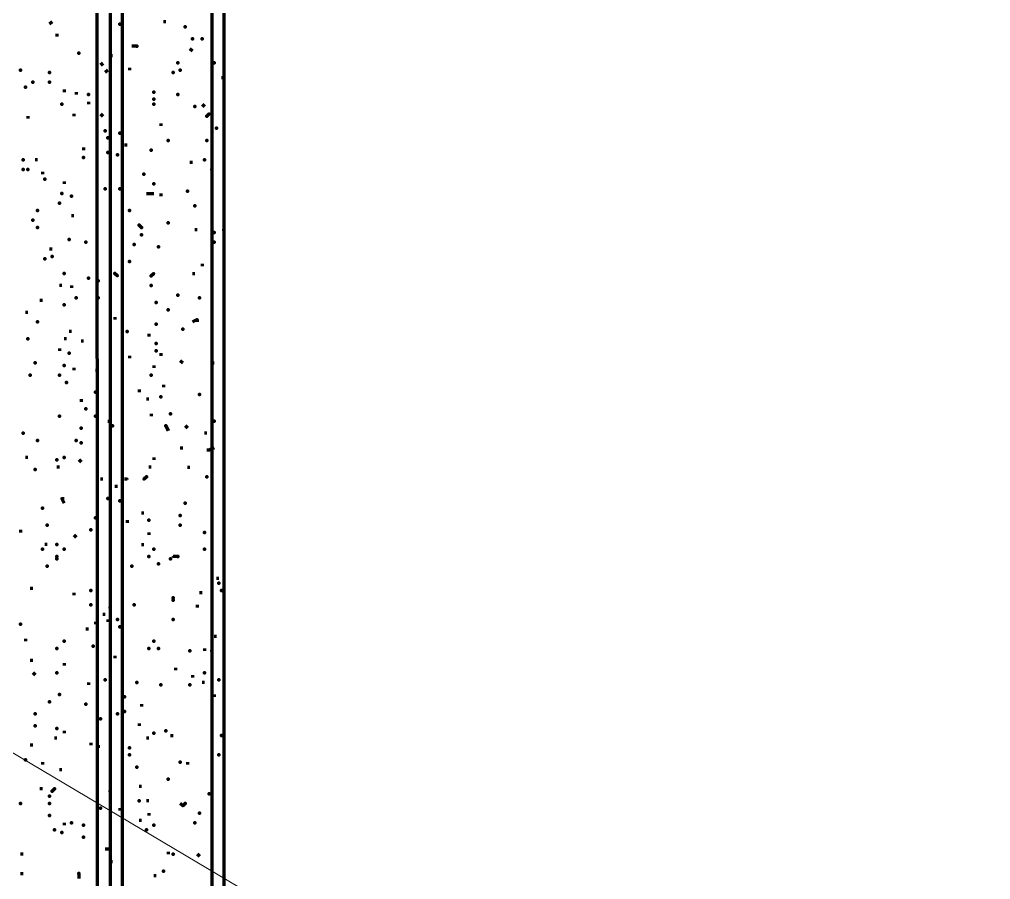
# Model space of a CAD drawing. Extents: x -83.6 to -32.7, y 325.7 to 417.7.
# Drawn here: x -54.71 to -49.36, y 373.3 to 378.04 of the extents above; entities that cross this region are included whole.
import ezdxf

# ---------------------------------------------------------------- set-up
doc = ezdxf.new("R2010")
doc.units = 0
doc.header["$MEASUREMENT"] = 0
for name, color, linetype, lineweight in [('Dt-Line 1', 9, 'Continuous', 0), ('Dt-Line 3', 7, 'Continuous', 15), ('Dt-Text', 121, 'Continuous', 20)]:
    doc.layers.add(name, color=color, linetype=linetype, lineweight=lineweight)
doc.styles.get("Standard").update_dxf_attribs({"font": 'Arial.ttf'})
doc.dimstyles.new('1 & 1 Half', dxfattribs={"dimtxt": 0.75, "dimasz": 0.75, "dimexe": 1, "dimexo": 0.375, "dimgap": 0.5, "dimtad": 1, "dimdec": 4, "dimzin": 3, "dimdsep": 46, "dimlunit": 4, "dimtxsty": 'Standard', "dimblk": 'ARCHTICK', "dimcen": 0.09375, "dimdle": 1, "dimclrd": 253, "dimclre": 253, "dimclrt": 256, "dimadec": 0, "dimazin": 0, "dimtfac": 0.6, "dimtdec": 4, "dimtix": 1, "dimtmove": 2, "dimatfit": 0, "dimfxl": 1, "dimfrac": 1, "dimtolj": 1, "dimtzin": 0, "dimlwd": 9, "dimlwe": 9, "dimarcsym": 0})

# ---------------------------------------------------------------- blocks, each defined once
blk = doc.blocks.new('_ArchTick')
at = {"color": 0, "linetype": 'ByBlock', "const_width": 0.15}
blk.add_lwpolyline([(-0.5, -0.5), (0.5, 0.5)], dxfattribs=at)

msp = doc.modelspace()

# ---------------------------------------------------------------- linework, layer by layer
at = {"layer": 'Dt-Line 1', "linetype": 'Continuous', "lineweight": 158}
for p, q in [((-54.5312, 378.0279), (-54.5446, 378.0146)), ((-53.9046, 378.0279), (-53.9179, 378.0279)), ((-54.5046, 377.9612), (-54.5046, 377.9479)), ((-54.2779, 377.9879), (-54.2912, 377.9879)), ((-54.1979, 377.8412), (-54.2112, 377.8412)), ((-53.7712, 377.8812), (-53.7579, 377.8679)), ((-54.2646, 377.8012), (-54.2512, 377.7879)), ((-54.2246, 377.7612), (-54.2379, 377.7479)), ((-54.1046, 377.7746), (-54.1046, 377.7612)), ((-53.5979, 377.7212), (-53.5846, 377.7212)), ((-54.4646, 377.6546), (-54.4646, 377.6412)), ((-54.3979, 377.6412), (-54.3979, 377.6279)), ((-54.3312, 377.5879), (-54.3312, 377.5746)), ((-54.1446, 377.6146), (-54.1446, 377.6012)), ((-53.7046, 377.5746), (-53.6912, 377.5612)), ((-54.4112, 377.5212), (-54.4112, 377.5079)), ((-54.2646, 377.5212), (-54.2512, 377.5079)), ((-54.6646, 377.5079), (-54.6646, 377.4946)), ((-53.9312, 377.4679), (-53.9312, 377.4546)), ((-54.3579, 377.3346), (-54.3579, 377.3212)), ((-54.1179, 377.3479), (-54.1312, 377.3479)), ((-54.6112, 377.2679), (-54.6246, 377.2679)), ((-53.7712, 377.2546), (-53.7579, 377.2546)), ((-54.5846, 377.2012), (-54.5846, 377.1879)), ((-54.4646, 377.1479), (-54.4646, 377.1345)), ((-53.9312, 377.0812), (-53.9312, 377.0679)), ((-54.4246, 376.9612), (-54.4112, 376.9612)), ((-54.1446, 376.9479), (-54.1446, 376.9346)), ((-53.7312, 376.8812), (-53.7446, 376.8812)), ((-54.5312, 376.7746), (-54.5446, 376.7746)), ((-53.7046, 376.6946), (-53.7046, 376.6812)), ((-53.7579, 376.6412), (-53.7446, 376.6412)), ((-54.4779, 376.5746), (-54.4912, 376.5746)), ((-54.4246, 376.5746), (-54.4246, 376.5612)), ((-54.5979, 376.4946), (-54.5846, 376.4946)), ((-54.6779, 376.4279), (-54.6646, 376.4279)), ((-54.1846, 376.4012), (-54.1846, 376.3879)), ((-54.4246, 376.3212), (-54.4379, 376.3212)), ((-53.9979, 376.3079), (-53.9979, 376.2946)), ((-54.4512, 376.2812), (-54.4646, 376.2812)), ((-54.3579, 376.2679), (-54.3712, 376.2679)), ((-54.4912, 376.2279), (-54.4912, 376.2146)), ((-54.1046, 376.1879), (-54.1046, 376.1746)), ((-53.9312, 376.2012), (-53.9312, 376.1879)), ((-53.9712, 376.1345), (-53.9712, 376.1212)), ((-53.8246, 376.1612), (-53.8112, 376.1479)), ((-53.6512, 376.1479), (-53.6379, 376.1479)), ((-54.4112, 376.1212), (-54.4112, 376.1079)), ((-54.2912, 376.1079), (-54.2779, 376.1079)), ((-53.9179, 376.0279), (-53.9179, 376.0146)), ((-54.0512, 376.0012), (-54.0512, 375.9879)), ((-54.3712, 375.9479), (-54.3712, 375.9346)), ((-53.9979, 375.9479), (-54.0112, 375.9479)), ((-53.9846, 375.8679), (-53.9846, 375.8546)), ((-54.2246, 375.8279), (-54.2112, 375.8279)), ((-53.7846, 375.8012), (-53.7979, 375.7879)), ((-53.6779, 375.7612), (-53.6912, 375.7612)), ((-53.8246, 375.6812), (-53.8112, 375.6812)), ((-54.6646, 375.6279), (-54.6779, 375.6279)), ((-54.3712, 375.6146), (-54.3846, 375.6012)), ((-53.9712, 375.6279), (-53.9712, 375.6146)), ((-54.4912, 375.5746), (-54.5046, 375.5746)), ((-53.9846, 375.5746), (-53.9979, 375.5746)), ((-53.7846, 375.5746), (-53.7712, 375.5746)), ((-54.2512, 375.5079), (-54.2646, 375.5079)), ((-54.1712, 375.4679), (-54.1846, 375.4679)), ((-54.1179, 375.2812), (-54.1179, 375.2679)), ((-54.0246, 375.3212), (-54.0379, 375.3212)), ((-54.7046, 375.2279), (-54.7046, 375.2146)), ((-54.4112, 375.2012), (-54.3979, 375.1879)), ((-53.9979, 375.2146), (-53.9979, 375.2012)), ((-54.5579, 375.1479), (-54.5712, 375.1479)), ((-54.0379, 375.1479), (-54.0246, 375.1479)), ((-53.6112, 374.9612), (-53.6246, 374.9612)), ((-54.6512, 374.9079), (-54.6379, 374.9079)), ((-54.4112, 374.8812), (-54.4112, 374.8679)), ((-53.7046, 374.8812), (-53.7179, 374.8812)), ((-53.7312, 374.8145), (-53.7312, 374.8012)), ((-54.2379, 374.7612), (-54.2512, 374.7612)), ((-54.2246, 374.7345), (-54.2246, 374.7212)), ((-54.3312, 374.6812), (-54.3446, 374.6812)), ((-54.2912, 374.7212), (-54.2912, 374.7079)), ((-54.6779, 374.6279), (-54.6779, 374.6146)), ((-53.6246, 374.6412), (-53.6379, 374.6412)), ((-53.6912, 374.5746), (-53.6912, 374.5612)), ((-54.1846, 374.5346), (-54.1846, 374.5212)), ((-54.6379, 374.5079), (-54.6512, 374.5079)), ((-54.4646, 374.4946), (-54.4646, 374.4812)), ((-53.8512, 374.4679), (-53.8512, 374.4546)), ((-54.6246, 374.4412), (-54.6379, 374.4279)), ((-53.7579, 374.4279), (-53.7579, 374.4146)), ((-54.3312, 374.3879), (-54.3312, 374.3746)), ((-53.6912, 374.3879), (-53.7046, 374.3879)), ((-53.6379, 374.3212), (-53.6379, 374.3079)), ((-54.0379, 374.2679), (-54.0379, 374.2546)), ((-54.0512, 374.1612), (-54.0512, 374.1479)), ((-54.4646, 374.1212), (-54.4646, 374.1079)), ((-54.1446, 374.1079), (-54.1446, 374.0946)), ((-53.8779, 374.0946), (-53.8646, 374.0946)), ((-54.6379, 374.0412), (-54.6512, 374.0412)), ((-54.5046, 374.0812), (-54.5179, 374.0812)), ((-54.3179, 374.0545), (-54.3179, 374.0412)), ((-54.2779, 374.0412), (-54.2779, 374.0279)), ((-53.9979, 374.0812), (-54.0112, 374.0812)), ((-54.5846, 373.9479), (-54.5846, 373.9346)), ((-53.7846, 373.9479), (-53.7846, 373.9346)), ((-54.4912, 373.9079), (-54.4779, 373.9079)), ((-54.5846, 373.8012), (-54.5979, 373.8012)), ((-54.0379, 373.8145), (-54.0512, 373.8145)), ((-53.9979, 373.7345), (-54.0112, 373.7345)), ((-54.1579, 373.6946), (-54.1579, 373.6812)), ((-53.9979, 373.6679), (-53.9979, 373.6546)), ((-54.4646, 373.6146), (-54.4646, 373.6012)), ((-54.0512, 373.6279), (-54.0379, 373.6279)), ((-53.8912, 373.4546), (-53.8912, 373.4412)), ((-54.6912, 373.4412), (-54.7046, 373.4412)), ((-54.2112, 373.4012), (-54.1979, 373.4012)), ((-53.7179, 373.4412), (-53.7312, 373.4279)), ((-54.7046, 373.3346), (-54.6912, 373.3346)), ((-53.9579, 373.3212), (-53.9712, 373.3212))]:
    msp.add_line(p, q, dxfattribs=at)
for points in [[(-54.1579, 378.0146), (-54.1579, 378.0146), (-54.1579, 378.0146)], [(-53.7979, 378.0012), (-53.7979, 378.0012), (-53.7979, 378.0012)], [(-54.0646, 377.8945), (-54.0912, 377.8945)], [(-53.7579, 377.9346), (-53.7579, 377.9346), (-53.7579, 377.9346)], [(-53.7046, 377.9346), (-53.7046, 377.9346), (-53.7046, 377.9346)], [(-54.3846, 377.8546), (-54.3846, 377.8546), (-54.3846, 377.8546)], [(-53.8379, 377.8012), (-53.8379, 377.8012), (-53.8379, 377.8012)], [(-53.6379, 377.8012), (-53.6379, 377.8012), (-53.6379, 377.8012)], [(-54.7046, 377.7612), (-54.7046, 377.7612), (-54.7046, 377.7612)], [(-54.5446, 377.7479), (-54.5446, 377.7479), (-54.5446, 377.7479)], [(-53.8646, 377.7479), (-53.8646, 377.7479), (-53.8646, 377.7479)], [(-53.8246, 377.7612), (-53.8246, 377.7612), (-53.8246, 377.7612)], [(-54.6379, 377.6946), (-54.6379, 377.6946), (-54.6379, 377.6946)], [(-54.5446, 377.6946), (-54.5446, 377.6946), (-54.5446, 377.6946)], [(-54.6779, 377.6679), (-54.6779, 377.6679), (-54.6779, 377.6679)], [(-54.3312, 377.6279), (-54.3312, 377.6279), (-54.3312, 377.6279)], [(-53.9712, 377.6412), (-53.9712, 377.6412), (-53.9712, 377.6412)], [(-53.8379, 377.6279), (-53.8379, 377.6279), (-53.8379, 377.6279)], [(-54.4779, 377.5746), (-54.4779, 377.5746), (-54.4779, 377.5746)], [(-53.9712, 377.6012), (-53.9712, 377.6012), (-53.9712, 377.6012)], [(-53.9712, 377.5746), (-53.9712, 377.5746), (-53.9712, 377.5746)], [(-53.7446, 377.5612), (-53.7446, 377.5612), (-53.7446, 377.5612)], [(-54.2379, 377.4279), (-54.2379, 377.4279), (-54.2379, 377.4279)], [(-54.1579, 377.4146), (-54.1579, 377.4146), (-54.1579, 377.4146)], [(-53.6246, 377.4412), (-53.6246, 377.4412), (-53.6246, 377.4412)], [(-54.2246, 377.3879), (-54.2246, 377.3879), (-54.2246, 377.3879)], [(-53.8912, 377.3746), (-53.8912, 377.3746), (-53.8912, 377.3746)], [(-53.6779, 377.3746), (-53.6779, 377.3746), (-53.6779, 377.3746)], [(-54.2246, 377.3079), (-54.2246, 377.3079), (-54.2246, 377.3079)], [(-53.9846, 377.3212), (-53.9846, 377.3212), (-53.9846, 377.3212)], [(-54.6912, 377.2679), (-54.6912, 377.2679), (-54.6912, 377.2679)], [(-54.3579, 377.2812), (-54.3579, 377.2812), (-54.3579, 377.2812)], [(-54.1712, 377.2946), (-54.1712, 377.2946), (-54.1712, 377.2946)], [(-53.6912, 377.2679), (-53.6912, 377.2679), (-53.6912, 377.2679)], [(-54.6912, 377.2146), (-54.6912, 377.2146), (-54.6912, 377.2146)], [(-54.6646, 377.2146), (-54.6646, 377.2146), (-54.6646, 377.2146)], [(-53.6512, 377.2146), (-53.6512, 377.2146), (-53.6512, 377.2146)], [(-54.5712, 377.1612), (-54.5712, 377.1612), (-54.5712, 377.1612)], [(-54.0246, 377.1879), (-54.0246, 377.1879), (-54.0246, 377.1879)], [(-54.2379, 377.1079), (-54.2379, 377.1079), (-54.2379, 377.1079)], [(-54.1579, 377.1079), (-54.1579, 377.1079), (-54.1579, 377.1079)], [(-53.9712, 377.1345), (-53.9712, 377.1345), (-53.9712, 377.1346)], [(-53.7846, 377.0946), (-53.7846, 377.0946), (-53.7846, 377.0946)], [(-54.4779, 377.0812), (-54.4779, 377.0812), (-54.4779, 377.0812)], [(-54.4246, 377.0679), (-54.4246, 377.0679), (-54.4246, 377.0679)], [(-54.0112, 377.0812), (-53.9846, 377.0812), (-53.9712, 377.0812)], [(-54.6112, 376.9879), (-54.6112, 376.9879), (-54.6112, 376.9879)], [(-54.4912, 377.0279), (-54.4912, 377.0279), (-54.4912, 377.0279)], [(-54.1046, 376.9879), (-54.1046, 376.9879), (-54.1046, 376.9879)], [(-53.7446, 377.0146), (-53.7446, 377.0146), (-53.7446, 377.0146)], [(-54.6379, 376.9346), (-54.6379, 376.9346), (-54.6379, 376.9346)], [(-54.6112, 376.8945), (-54.6112, 376.8945), (-54.6112, 376.8946)], [(-53.8912, 376.9212), (-53.8912, 376.9212), (-53.8912, 376.9212)], [(-53.5846, 376.8812), (-53.5846, 376.8812), (-53.5846, 376.8812)], [(-54.4379, 376.8279), (-54.4379, 376.8279), (-54.4379, 376.8279)], [(-54.0379, 376.8546), (-54.0379, 376.8546), (-54.0379, 376.8546)], [(-53.6379, 376.8679), (-53.6379, 376.8679), (-53.6379, 376.8679)], [(-54.3446, 376.8145), (-54.3446, 376.8145), (-54.3446, 376.8146)], [(-54.0779, 376.8012), (-54.0779, 376.8012), (-54.0779, 376.8012)], [(-53.9446, 376.7879), (-53.9446, 376.7879), (-53.9446, 376.7879)], [(-53.6379, 376.8145), (-53.6379, 376.8145), (-53.6379, 376.8146)], [(-54.5712, 376.7212), (-54.5712, 376.7212), (-54.5712, 376.7212)], [(-54.5312, 376.7345), (-54.5312, 376.7345), (-54.5312, 376.7346)], [(-54.1046, 376.7079), (-54.1046, 376.7079), (-54.1046, 376.7079)], [(-54.4646, 376.6412), (-54.4646, 376.6412), (-54.4646, 376.6412)], [(-54.3312, 376.6146), (-54.3312, 376.6146), (-54.3312, 376.6146)], [(-54.2779, 376.6012), (-54.2779, 376.6012), (-54.2779, 376.6012)], [(-53.9846, 376.5746), (-53.9846, 376.5746), (-53.9846, 376.5746)], [(-54.3979, 376.5079), (-54.3979, 376.5079), (-54.3979, 376.5079)], [(-54.2779, 376.5079), (-54.2779, 376.5079), (-54.2779, 376.5079)], [(-53.8379, 376.5212), (-53.8379, 376.5212), (-53.8379, 376.5212)], [(-53.7179, 376.5079), (-53.7179, 376.5079), (-53.7179, 376.5079)], [(-54.4646, 376.4679), (-54.4646, 376.4679), (-54.4646, 376.4679)], [(-53.9579, 376.4812), (-53.9579, 376.4812), (-53.9579, 376.4812)], [(-53.8912, 376.4412), (-53.8912, 376.4412), (-53.8912, 376.4412)], [(-54.6112, 376.3746), (-54.6112, 376.3746), (-54.6112, 376.3746)], [(-53.9579, 376.3612), (-53.9579, 376.3612), (-53.9579, 376.3612)], [(-53.7579, 376.3746), (-53.7312, 376.3879), (-53.7312, 376.3746)], [(-54.1179, 376.3212), (-54.1179, 376.3212), (-54.1179, 376.3212)], [(-53.8112, 376.3346), (-53.8112, 376.3346), (-53.8112, 376.3346)], [(-54.6646, 376.2812), (-54.6646, 376.2812), (-54.6646, 376.2812)], [(-53.9579, 376.2546), (-53.9579, 376.2546), (-53.9579, 376.2546)], [(-54.4379, 376.2012), (-54.4379, 376.2012), (-54.4379, 376.2012)], [(-53.9579, 376.2146), (-53.9579, 376.2146), (-53.9579, 376.2146)], [(-54.6246, 376.1479), (-54.6246, 376.1479), (-54.6246, 376.1479)], [(-54.4646, 376.1345), (-54.4646, 376.1345), (-54.4646, 376.1346)], [(-54.6512, 376.0812), (-54.6512, 376.0812), (-54.6512, 376.0812)], [(-54.4912, 376.0812), (-54.4912, 376.0812), (-54.4912, 376.0812)], [(-53.9846, 376.0812), (-53.9846, 376.0812), (-53.9846, 376.0812)], [(-54.4512, 376.0412), (-54.4512, 376.0412), (-54.4512, 376.0412)], [(-54.2912, 375.9879), (-54.2912, 375.9879), (-54.2912, 375.9879)], [(-53.7179, 375.9745), (-53.7179, 375.9745), (-53.7179, 375.9746)], [(-53.9312, 375.9612), (-53.9312, 375.9612), (-53.9312, 375.9612)], [(-54.3446, 375.8945), (-54.3446, 375.8945), (-54.3446, 375.8946)], [(-53.8779, 375.8679), (-53.8779, 375.8679), (-53.8779, 375.8679)], [(-54.4912, 375.8546), (-54.4912, 375.8546), (-54.4912, 375.8546)], [(-54.2912, 375.8546), (-54.2912, 375.8546), (-54.2912, 375.8546)], [(-53.6379, 375.8279), (-53.6379, 375.8279), (-53.6379, 375.8279)], [(-54.6912, 375.7612), (-54.6912, 375.7612), (-54.6912, 375.7612)], [(-54.3712, 375.7879), (-54.3712, 375.7879), (-54.3712, 375.7879)], [(-54.1979, 375.8012), (-54.1979, 375.8012), (-54.1979, 375.8012)], [(-53.9046, 375.8012), (-53.8912, 375.7746)], [(-54.6112, 375.7212), (-54.6112, 375.7212), (-54.6112, 375.7212)], [(-54.3979, 375.7212), (-54.3979, 375.7212), (-54.3979, 375.7212)], [(-54.3712, 375.7079), (-54.3712, 375.7079), (-54.3712, 375.7079)], [(-53.6379, 375.6812), (-53.6646, 375.6679), (-53.6779, 375.6679)], [(-54.5046, 375.6146), (-54.5046, 375.6146), (-54.5046, 375.6146)], [(-54.4646, 375.6279), (-54.4646, 375.6279), (-54.4646, 375.6279)], [(-54.6246, 375.5612), (-54.6246, 375.5612), (-54.6246, 375.5612)], [(-54.1179, 375.5079), (-54.1179, 375.5079), (-54.1312, 375.5079)], [(-53.6779, 375.5212), (-53.6779, 375.5212), (-53.6779, 375.5212)], [(-54.4646, 375.3746), (-54.4779, 375.4012), (-54.4646, 375.4012)], [(-54.2246, 375.4012), (-54.2246, 375.4012), (-54.2246, 375.4012)], [(-54.1579, 375.3879), (-54.1579, 375.3879), (-54.1579, 375.3879)], [(-54.5846, 375.3479), (-54.5846, 375.3479), (-54.5846, 375.3479)], [(-53.7979, 375.3746), (-53.7979, 375.3746), (-53.7979, 375.3746)], [(-54.2912, 375.2946), (-54.2912, 375.2946), (-54.2912, 375.2946)], [(-53.9979, 375.2812), (-53.9979, 375.2812), (-53.9979, 375.2812)], [(-53.8246, 375.3079), (-53.8246, 375.3079), (-53.8246, 375.3079)], [(-54.5579, 375.2546), (-54.5579, 375.2546), (-54.5579, 375.2546)], [(-54.3179, 375.2279), (-54.3179, 375.2279), (-54.3179, 375.2279)], [(-53.8246, 375.2546), (-53.8246, 375.2546), (-53.8246, 375.2546)], [(-53.6912, 375.2146), (-53.6912, 375.2146), (-53.6912, 375.2146)], [(-54.5846, 375.1212), (-54.5846, 375.1212), (-54.5846, 375.1212)], [(-54.5046, 375.1479), (-54.5046, 375.1479), (-54.5046, 375.1479)], [(-54.4646, 375.1212), (-54.4646, 375.1212), (-54.4646, 375.1212)], [(-53.9712, 375.1212), (-53.9712, 375.1212), (-53.9712, 375.1212)], [(-53.6912, 375.1212), (-53.6912, 375.1212), (-53.6912, 375.1212)], [(-53.9979, 375.0812), (-53.9979, 375.0812), (-53.9979, 375.0812)], [(-53.8379, 375.0812), (-53.8646, 375.0812), (-53.8646, 375.0812)], [(-54.0912, 375.0279), (-54.0912, 375.0279), (-54.0912, 375.0279)], [(-53.9446, 375.0412), (-53.9446, 375.0412), (-53.9446, 375.0412)], [(-53.6112, 374.9346), (-53.6112, 374.9346), (-53.6112, 374.9346)], [(-53.5979, 374.8945), (-53.5979, 374.8945), (-53.5979, 374.8946)], [(-54.3179, 374.8145), (-54.3179, 374.8145), (-54.3179, 374.8146)], [(-54.1712, 374.7345), (-54.1712, 374.7345), (-54.1712, 374.7346)], [(-53.8646, 374.7345), (-53.8646, 374.7345), (-53.8646, 374.7346)], [(-54.7046, 374.7079), (-54.7046, 374.7079), (-54.7046, 374.7079)], [(-54.1579, 374.6946), (-54.1579, 374.6946), (-54.1579, 374.6946)], [(-54.5046, 374.5746), (-54.5046, 374.5746), (-54.5046, 374.5746)], [(-54.4646, 374.6146), (-54.4646, 374.6146), (-54.4646, 374.6146)], [(-54.3046, 374.5879), (-54.3046, 374.5879), (-54.3046, 374.5879)], [(-53.9979, 374.5746), (-53.9979, 374.5746), (-53.9979, 374.5746)], [(-53.9712, 374.6146), (-53.9712, 374.6146), (-53.9712, 374.6146)], [(-53.9446, 374.5746), (-53.9446, 374.5746), (-53.9446, 374.5746)], [(-53.7712, 374.5612), (-53.7712, 374.5612), (-53.7712, 374.5612)], [(-53.6512, 374.5612), (-53.6512, 374.5612), (-53.6512, 374.5612)], [(-54.5046, 374.4412), (-54.5046, 374.4412), (-54.5046, 374.4412)], [(-53.6912, 374.4412), (-53.6912, 374.4412), (-53.6912, 374.4412)], [(-54.2379, 374.4012), (-54.2379, 374.4012), (-54.2379, 374.4012)], [(-54.0646, 374.3879), (-54.0646, 374.3879), (-54.0646, 374.3879)], [(-53.9312, 374.3746), (-53.9312, 374.3746), (-53.9312, 374.3746)], [(-53.7712, 374.3746), (-53.7712, 374.3746), (-53.7712, 374.3746)], [(-54.4912, 374.3212), (-54.4912, 374.3212), (-54.4912, 374.3212)], [(-54.1312, 374.3079), (-54.1312, 374.3079), (-54.1312, 374.3079)], [(-54.5446, 374.2812), (-54.5446, 374.2812), (-54.5446, 374.2812)], [(-54.3446, 374.2679), (-54.3446, 374.2679), (-54.3446, 374.2679)], [(-54.6246, 374.2146), (-54.6246, 374.2146), (-54.6246, 374.2146)], [(-54.1712, 374.2146), (-54.1712, 374.2146), (-54.1712, 374.2146)], [(-54.1312, 374.2279), (-54.1312, 374.2279), (-54.1312, 374.2279)], [(-54.6246, 374.1479), (-54.6246, 374.1479), (-54.6246, 374.1479)], [(-54.2646, 374.1879), (-54.2646, 374.1879), (-54.2646, 374.1879)], [(-54.5046, 374.1345), (-54.5046, 374.1345), (-54.5046, 374.1346)], [(-53.9712, 374.1079), (-53.9712, 374.1079), (-53.9712, 374.1079)], [(-53.9046, 374.1212), (-53.9046, 374.1212), (-53.9046, 374.1212)], [(-53.5979, 374.0946), (-53.5979, 374.0946), (-53.5979, 374.0946)], [(-54.1046, 374.0279), (-54.1046, 374.0279), (-54.1046, 374.0279)], [(-54.1046, 373.9879), (-54.1046, 373.9879), (-54.1046, 373.9879)], [(-53.6112, 373.9879), (-53.6112, 373.9879), (-53.6112, 373.9879)], [(-54.6779, 373.9612), (-54.6779, 373.9612), (-54.6779, 373.9612)], [(-53.8246, 373.9479), (-53.8246, 373.9479), (-53.8246, 373.9479)], [(-54.0646, 373.9212), (-54.0646, 373.9212), (-54.0646, 373.9212)], [(-53.8912, 373.8546), (-53.8912, 373.8546), (-53.8912, 373.8546)], [(-54.2112, 373.7879), (-54.2112, 373.7879), (-54.2112, 373.7879)], [(-53.6646, 373.7746), (-53.6646, 373.7746), (-53.6646, 373.7746)], [(-54.7046, 373.7212), (-54.7046, 373.7212), (-54.7046, 373.7212)], [(-54.5446, 373.7612), (-54.5446, 373.7612), (-54.5446, 373.7612)], [(-54.5446, 373.7212), (-54.5446, 373.7212), (-54.5446, 373.7212)], [(-54.0512, 373.7345), (-54.0512, 373.7345), (-54.0512, 373.7346)], [(-53.7979, 373.7212), (-53.8112, 373.7079), (-53.8246, 373.7212)], [(-54.2646, 373.6946), (-54.2646, 373.6946), (-54.2646, 373.6946)], [(-53.7179, 373.6679), (-53.7179, 373.6679), (-53.7179, 373.6679)], [(-54.5446, 373.6546), (-54.5446, 373.6546), (-54.5446, 373.6546)], [(-54.4246, 373.6146), (-54.4246, 373.6146), (-54.4246, 373.6146)], [(-53.7446, 373.6146), (-53.7446, 373.6146), (-53.7446, 373.6146)], [(-54.5179, 373.5746), (-54.5179, 373.5746), (-54.5179, 373.5746)], [(-54.4779, 373.5612), (-54.4779, 373.5612), (-54.4779, 373.5612)], [(-54.3579, 373.6012), (-54.3579, 373.6012), (-54.3579, 373.6012)], [(-54.0112, 373.5746), (-54.0112, 373.5746), (-54.0112, 373.5746)], [(-53.9712, 373.6012), (-53.9712, 373.6012), (-53.9712, 373.6012)], [(-54.3579, 373.5346), (-54.3579, 373.5346), (-54.3579, 373.5346)], [(-54.2112, 373.4679), (-54.2379, 373.4679)], [(-53.8646, 373.4412), (-53.8646, 373.4412), (-53.8646, 373.4412)], [(-53.9179, 373.3479), (-53.9179, 373.3479), (-53.9179, 373.3479)], [(-54.3846, 373.3346), (-54.3846, 373.3079)]]:
    msp.add_lwpolyline(points, dxfattribs=at)
for points in [[(-53.6779, 377.5079), (-53.6779, 377.5079), (-53.6646, 377.5212)], [(-54.0379, 376.8945), (-54.0379, 376.8946), (-54.0512, 376.9079), (-54.0512, 376.9079)], [(-54.1846, 376.6412), (-54.1846, 376.6412), (-54.1712, 376.6279)], [(-53.9846, 376.6279), (-53.9846, 376.6279), (-53.9712, 376.6412)], [(-54.0112, 375.5212), (-54.0112, 375.5212), (-54.0246, 375.5079)], [(-54.5579, 375.0279), (-54.5579, 375.0279), (-54.5579, 375.0279)], [(-54.2112, 374.8012), (-54.2112, 374.8012), (-54.2112, 374.8012)], [(-54.0779, 374.8145), (-54.0779, 374.8146), (-54.0779, 374.8145)], [(-54.5179, 373.8012), (-54.5179, 373.8012), (-54.5312, 373.7879), (-54.5312, 373.7879)]]:
    msp.add_lwpolyline(points, close=True, dxfattribs=at)
for p in [(-54.1579, 378.0146), (-53.7979, 378.0012), (-54.0646, 377.8945), (-53.7579, 377.9346), (-53.7046, 377.9346), (-54.3846, 377.8546), (-53.8379, 377.8012), (-53.6379, 377.8012), (-54.7046, 377.7612), (-54.5446, 377.7479), (-53.8646, 377.7479), (-53.8246, 377.7612), (-54.6379, 377.6946), (-54.5446, 377.6946), (-54.6779, 377.6679), (-54.3312, 377.6279), (-53.9712, 377.6412), (-53.8379, 377.6279), (-54.4779, 377.5746), (-53.9712, 377.6012), (-53.9712, 377.5746), (-53.7446, 377.5612), (-53.6779, 377.5079), (-54.2379, 377.4279), (-54.1579, 377.4146), (-53.6246, 377.4412), (-54.2246, 377.3879), (-53.8912, 377.3746), (-53.6779, 377.3746), (-54.2246, 377.3079), (-53.9846, 377.3212), (-54.6912, 377.2679), (-54.3579, 377.2812), (-54.1712, 377.2946), (-53.6912, 377.2679), (-54.6912, 377.2146), (-54.6646, 377.2146), (-53.6512, 377.2146), (-54.5712, 377.1612), (-54.0246, 377.1879), (-54.2379, 377.1079), (-54.1579, 377.1079), (-53.9712, 377.1345), (-53.7846, 377.0946), (-54.4779, 377.0812), (-54.4246, 377.0679), (-54.6112, 376.9879), (-54.4912, 377.0279), (-54.1046, 376.9879), (-53.7446, 377.0146), (-54.6379, 376.9346), (-54.6112, 376.8945), (-54.0512, 376.9079), (-54.0379, 376.8945), (-53.8912, 376.9212), (-53.5846, 376.8812), (-54.4379, 376.8279), (-54.0379, 376.8546), (-53.6379, 376.8679), (-54.3446, 376.8145), (-54.0779, 376.8012), (-53.9446, 376.7879), (-53.6379, 376.8145), (-54.5712, 376.7212), (-54.5312, 376.7345), (-54.1046, 376.7079), (-54.4646, 376.6412), (-54.3312, 376.6146), (-54.1846, 376.6412), (-53.9846, 376.6279), (-54.2779, 376.6012), (-53.9846, 376.5746), (-54.3979, 376.5079), (-54.2779, 376.5079), (-53.8379, 376.5212), (-53.7179, 376.5079), (-54.4646, 376.4679), (-53.9579, 376.4812), (-53.8912, 376.4412), (-54.6112, 376.3746), (-53.9579, 376.3612), (-54.1179, 376.3212), (-53.8112, 376.3346), (-54.6646, 376.2812), (-53.9579, 376.2546), (-54.4379, 376.2012), (-53.9579, 376.2146), (-54.6246, 376.1479), (-54.4646, 376.1345), (-54.6512, 376.0812), (-54.4912, 376.0812), (-53.9846, 376.0812), (-54.4512, 376.0412), (-54.2912, 375.9879), (-53.7179, 375.9745), (-53.9312, 375.9612), (-54.3446, 375.8945), (-53.8779, 375.8679), (-54.4912, 375.8546), (-54.2912, 375.8546), (-53.6379, 375.8279), (-54.6912, 375.7612), (-54.3712, 375.7879), (-54.1979, 375.8012), (-53.9046, 375.8012), (-54.6112, 375.7212), (-54.3979, 375.7212), (-54.3712, 375.7079), (-54.5046, 375.6146), (-54.4646, 375.6279), (-54.6246, 375.5612), (-54.0112, 375.5212), (-53.6779, 375.5212), (-54.2246, 375.4012), (-54.1579, 375.3879), (-54.5846, 375.3479), (-53.7979, 375.3746), (-54.2912, 375.2946), (-53.9979, 375.2812), (-53.8246, 375.3079), (-54.5579, 375.2546), (-54.3179, 375.2279), (-53.8246, 375.2546), (-53.6912, 375.2146), (-54.5846, 375.1212), (-54.5046, 375.1479), (-54.4646, 375.1212), (-53.9712, 375.1212), (-53.6912, 375.1212), (-54.5046, 375.0812), (-54.5046, 375.0679), (-53.9979, 375.0812), (-53.8779, 375.0679), (-53.8379, 375.0812), (-54.5579, 375.0279), (-54.0912, 375.0279), (-53.9446, 375.0412), (-54.3179, 374.8945), (-53.6112, 374.9346), (-53.5979, 374.8945), (-53.8646, 374.8546), (-53.8646, 374.8412), (-54.3179, 374.8145), (-54.2112, 374.8012), (-54.2112, 374.8012), (-54.0779, 374.8145), (-54.1712, 374.7345), (-53.8646, 374.7345), (-54.7046, 374.7079), (-54.1579, 374.6946), (-54.5046, 374.5746), (-54.4646, 374.6146), (-54.3046, 374.5879), (-53.9979, 374.5746), (-53.9712, 374.6146), (-53.9446, 374.5746), (-53.7712, 374.5612), (-53.6512, 374.5612), (-54.5046, 374.4412), (-53.6912, 374.4412), (-54.2379, 374.4012), (-54.0646, 374.3879), (-53.9312, 374.3746), (-53.7712, 374.3746), (-53.6112, 374.4012), (-54.4912, 374.3212), (-54.1312, 374.3079), (-54.5446, 374.2812), (-54.3446, 374.2679), (-54.6246, 374.2146), (-54.1712, 374.2146), (-54.1312, 374.2279), (-54.6246, 374.1479), (-54.2646, 374.1879), (-54.5046, 374.1345), (-53.9712, 374.1079), (-53.9046, 374.1212), (-53.5979, 374.0946), (-54.1046, 374.0279), (-54.1046, 373.9879), (-53.6112, 373.9879), (-54.6779, 373.9612), (-53.8246, 373.9479), (-54.0646, 373.9212), (-53.8912, 373.8546), (-54.5312, 373.7879), (-54.5179, 373.8012), (-54.2112, 373.7879), (-53.6646, 373.7746), (-54.7046, 373.7212), (-54.5446, 373.7612), (-54.5446, 373.7212), (-54.0512, 373.7345), (-53.7979, 373.7212), (-54.2646, 373.6946), (-53.7179, 373.6679), (-54.5446, 373.6546), (-54.4246, 373.6146), (-53.7446, 373.6146), (-54.5179, 373.5746), (-54.4779, 373.5612), (-54.3579, 373.6012), (-54.0112, 373.5746), (-53.9712, 373.6012), (-54.3579, 373.5346), (-54.2112, 373.4679), (-53.8646, 373.4412), (-53.9179, 373.3479), (-54.3846, 373.3346)]:
    msp.add_point(p, dxfattribs=at)
at = {"layer": 'Dt-Line 3', "linetype": 'Continuous', "lineweight": 211}
for p, q in [((-54.2112, 392.5746), (-54.2112, 363.4146)), ((-53.5846, 392.5746), (-53.5846, 363.4146))]:
    msp.add_line(p, q, dxfattribs=at)
at = {"layer": 'Dt-Line 3', "linetype": 'Continuous', "lineweight": 158}
for p, q in [((-54.1446, 392.5746), (-54.1446, 363.4146)), ((-53.6512, 392.5746), (-53.6512, 363.4146))]:
    msp.add_line(p, q, dxfattribs=at)
msp.add_lwpolyline([(-54.2912, 392.5746), (-54.2779, 363.4146)], dxfattribs=at)

# ---------------------------------------------------------------- leaders
at = {"layer": 'Dt-Text'}
msp.add_leader([(-67.1046, 381.3212), (-51.3312, 371.9745), (-49.3579, 371.9745)], dimstyle='1 & 1 Half', override={"dimgap": 0.5, "dimtad": 0}, dxfattribs=at)

doc.saveas('drawing.dxf')
